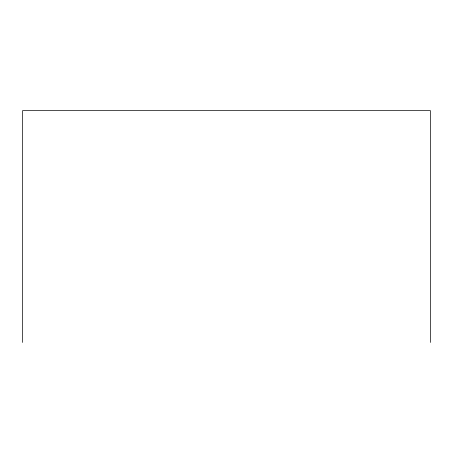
<?xml version="1.0" encoding="UTF-8"?>
<svg xmlns="http://www.w3.org/2000/svg" width="453" height="453" viewBox="0 0 453 453"><rect width="100%" height="100%" fill="white"/><g stroke="black" fill="none" stroke-linecap="round" stroke-linejoin="round"><path stroke-width="0.68" d="M430.35 342.44L430.35 110.56L22.65 110.56L22.65 342.44"/></g></svg>
